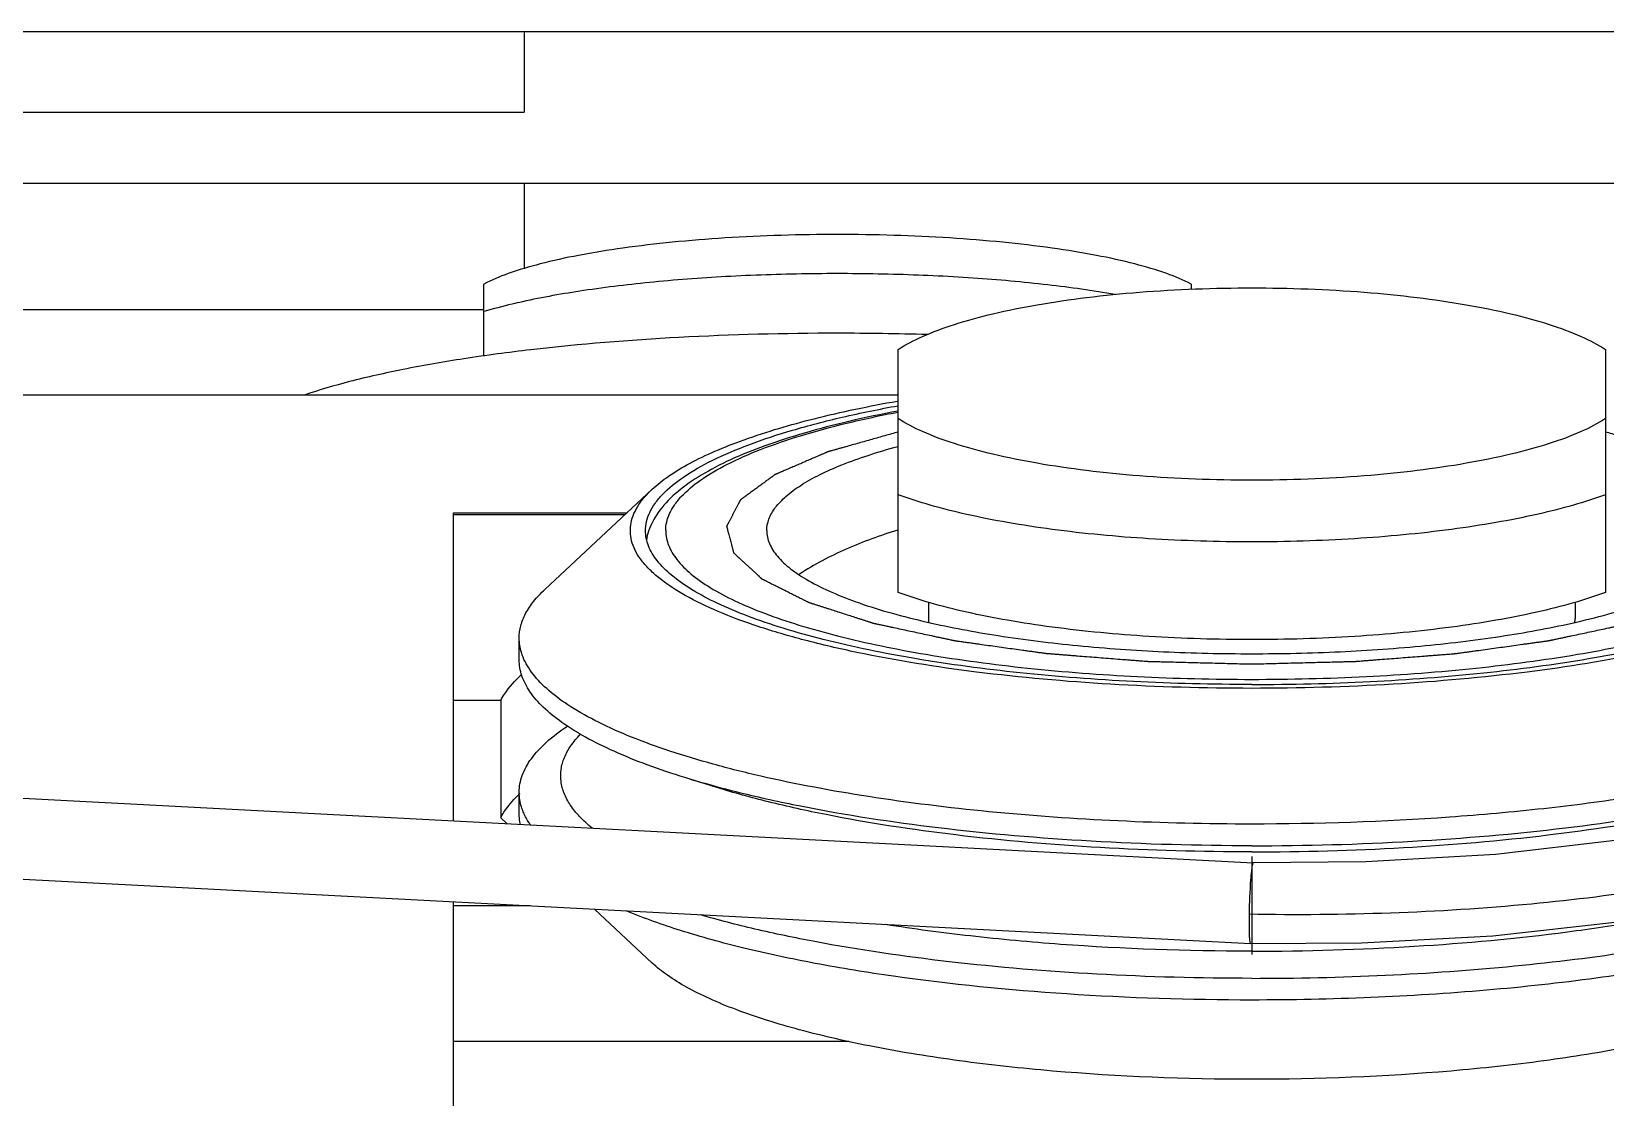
# Model space of a CAD drawing. Header units: millimetres. Extents: x 0 to 420, y 0 to 297.
# Drawn here: x 230.22 to 238.01, y 169.24 to 174.52 of the extents above; entities that cross this region are included whole.
import ezdxf

# ---------------------------------------------------------------- set-up
doc = ezdxf.new("R2010")
doc.units = ezdxf.units.MM
doc.header["$LTSCALE"] = 23.1
doc.layers.get('0').update_dxf_attribs({"linetype": 'CONTINUOUS'})
for name, color, linetype in [('APSF_BLANK_LAYER', 7, 'CONTINUOUS'), ('AXIS', 7, 'CONTINUOUS'), ('DCURVE', 7, 'CONTINUOUS')]:
    doc.layers.add(name, color=color, linetype=linetype)
doc.styles.get("Standard").update_dxf_attribs({"font": 'txt', "width": 0.85})
doc.dimstyles.get("Standard").update_dxf_attribs({"dimtxt": 3.5, "dimasz": 3.5, "dimexe": 1.5, "dimexo": 1, "dimtad": 1, "dimtxsty": 'STANDARD', "dimcen": 0.09, "dimadec": 0, "dimazin": 0, "dimtol": 1, "dimtp": 0.01, "dimtm": 0.01, "dimtfac": 1, "dimtofl": 0, "dimtmove": 0, "dimatfit": 3, "dimfxl": 1, "dimtolj": 1, "dimarcsym": 0})

msp = doc.modelspace()

# ---------------------------------------------------------------- linework, layer by layer
at = {"color": 7, "linetype": 'CONTINUOUS'}
for p, q in [((203.555, 174.5152), (246.305, 174.5152)), ((232.455, 172.9084), (232.455, 173.2649)), ((235.955, 173.2649), (235.955, 173.2394)), ((234.505, 171.7395), (234.505, 172.9416)), ((238.005, 172.9416), (238.005, 171.7395)), ((233.2877, 172.2501), (232.7569, 171.7547)), ((232.305, 172.1341), (233.1634, 172.1341)), ((232.305, 170.6098), (232.305, 172.1341)), ((232.305, 172.1259), (233.1546, 172.1259)), ((220.4827, 171.229), (236.2619, 170.4025)), ((232.5384, 171.205), (232.305, 171.205)), ((232.5384, 171.205), (232.5384, 170.6246)), ((220.4786, 170.8286), (236.248, 170.0027)), ((232.5384, 170.6246), (232.5683, 170.596)), ((236.2618, 170.4025), (236.2584, 170.3952)), ((232.305, 168.7447), (232.305, 170.2092)), ((232.6848, 170.1893), (232.305, 170.1893)), ((233.2877, 169.9061), (233.002, 170.1727)), ((234.261, 169.5182), (232.305, 169.5182))]:
    msp.add_line(p, q, dxfattribs=at)
for points in [[(236.2481, 170.0027), (236.7985, 170.0053), (237.4479, 170.0399), (238.0658, 170.1095), (238.6172, 170.2113), (239.0764, 170.3399), (239.432, 170.4894), (239.6865, 170.6583), (239.8473, 170.8541), (239.9049, 171.0705)], [(239.2787, 170.8612), (238.9767, 170.7288), (238.5671, 170.6104), (238.0536, 170.5121), (237.46, 170.4423), (236.8184, 170.406), (236.2618, 170.4025)]]:
    msp.add_lwpolyline(points, dxfattribs=at)
for centre, radius, start, end in [((234.2063, 158.1496), 14.8723, 88.29096, 90.00507), ((233.0792, 170.2726), 0.6492, 133.48483, 134.69795)]:
    msp.add_arc(centre, radius, start, end, dxfattribs=at)
for points, knots in [([(235.955, 173.2649), (235.9163, 173.2855), (235.8246, 173.3232), (235.6674, 173.3695), (235.4775, 173.4108), (235.2592, 173.4461), (235.0171, 173.4745), (234.6634, 173.5026), (234.205, 173.5162), (233.7465, 173.5026), (233.3928, 173.4745), (233.1508, 173.4461), (232.9324, 173.4108), (232.7425, 173.3695), (232.5853, 173.3232), (232.4936, 173.2855), (232.455, 173.2649)], [0, 0, 0, 0, 0.036952, 0.083221, 0.138157, 0.200749, 0.269737, 0.343678, 0.5, 0.656322, 0.730263, 0.799251, 0.861843, 0.916779, 0.963048, 1, 1, 1, 1]), ([(235.5784, 173.2141), (235.4682, 173.2332), (235.2344, 173.2656), (234.8683, 173.2981), (234.4781, 173.3161), (234.0782, 173.3189), (233.6828, 173.3064), (233.3062, 173.2792), (232.9621, 173.2382), (232.7461, 173.2), (232.6461, 173.1779)], [0, 0, 0, 0, 0.113955, 0.240111, 0.374165, 0.511478, 0.647279, 0.776856, 0.895759, 1, 1, 1, 1]), ([(234.505, 172.9416), (234.543, 172.9667), (234.634, 173.0134), (234.7917, 173.0711), (234.9818, 173.1225), (235.2004, 173.1663), (235.4426, 173.2016), (235.7962, 173.2366), (236.255, 173.2534), (236.7137, 173.2366), (237.0673, 173.2016), (237.3095, 173.1663), (237.5281, 173.1225), (237.7182, 173.0711), (237.8759, 173.0134), (237.9669, 172.9667), (238.005, 172.9416)], [0, 0, 0, 0, 0.03817, 0.085092, 0.140266, 0.202783, 0.271461, 0.344922, 0.5, 0.655077, 0.728539, 0.797217, 0.859734, 0.914908, 0.96183, 1, 1, 1, 1]), ([(232.6461, 173.1779), (232.6291, 173.1741), (232.565, 173.1595), (232.5013, 173.1428), (232.455, 173.1291)], [0, 0, 0, 0, 0.265105, 1, 1, 1, 1]), ([(234.205, 173.022), (233.9434, 173.022), (233.4368, 173.0089), (232.8203, 172.9595), (232.366, 172.8993), (232.0665, 172.8474), (231.8024, 172.7883), (231.6401, 172.7412), (231.5661, 172.7159)], [0, 0, 0, 0, 0.294343, 0.570067, 0.695501, 0.810032, 0.911987, 1, 1, 1, 1]), ([(233.2877, 172.2501), (233.3131, 172.2738), (233.3727, 172.3201), (233.4771, 172.3823), (233.6023, 172.442), (233.8061, 172.5216), (234.107, 172.6091), (234.3627, 172.6619), (234.5009, 172.6863)], [0, 0, 0, 0, 0.080045, 0.173063, 0.279461, 0.399174, 0.676671, 1, 1, 1, 1]), ([(238.005, 172.6), (237.9669, 172.5749), (237.8759, 172.5282), (237.7182, 172.4705), (237.5281, 172.4191), (237.3095, 172.3753), (237.0673, 172.34), (236.7137, 172.305), (236.255, 172.2882), (235.7962, 172.305), (235.4426, 172.34), (235.2004, 172.3753), (234.9818, 172.4191), (234.7917, 172.4705), (234.634, 172.5282), (234.543, 172.5749), (234.505, 172.6)], [0, 0, 0, 0, 0.03817, 0.085092, 0.140266, 0.202783, 0.271461, 0.344923, 0.5, 0.655078, 0.728539, 0.797217, 0.859734, 0.914908, 0.96183, 1, 1, 1, 1]), ([(236.255, 171.2651), (236.0216, 171.2651), (235.5663, 171.278), (234.9135, 171.3359), (234.4088, 171.4159), (234.0498, 171.4991), (233.8202, 171.566), (233.6222, 171.6389), (233.4583, 171.717), (233.3462, 171.7888), (233.277, 171.8492), (233.2268, 171.9046), (233.1917, 171.9652), (233.179, 172.0282), (233.1803, 172.0741), (233.1922, 172.1197), (233.2232, 172.1826), (233.2599, 172.2241), (233.2877, 172.2501)], [0, 0, 0, 0, 0.197799, 0.385911, 0.555288, 0.630477, 0.698225, 0.757912, 0.809155, 0.85192, 0.870286, 0.886813, 0.915295, 0.928175, 0.940832, 0.953861, 0.967808, 1, 1, 1, 1]), ([(238.005, 172.2231), (237.9529, 172.2039), (237.8405, 172.168), (237.6595, 172.1226), (237.4581, 172.0829), (237.1581, 172.0373), (236.7551, 171.9997), (236.255, 171.9846), (235.7548, 171.9997), (235.3518, 172.0373), (235.0518, 172.0829), (234.8504, 172.1226), (234.6694, 172.168), (234.557, 172.2039), (234.505, 172.2231)], [0, 0, 0, 0, 0.046915, 0.099727, 0.157841, 0.220542, 0.35637, 0.5, 0.64363, 0.779458, 0.842159, 0.900273, 0.953085, 1, 1, 1, 1]), ([(239.2223, 172.2501), (239.25, 172.2241), (239.2867, 172.1826), (239.3177, 172.1197), (239.3296, 172.0741), (239.3309, 172.0282), (239.3182, 171.9652), (239.2831, 171.9046), (239.2329, 171.8492), (239.1638, 171.7888), (239.0516, 171.717), (238.8877, 171.6389), (238.6897, 171.566), (238.4601, 171.4991), (238.1011, 171.4159), (237.5964, 171.3359), (236.9436, 171.278), (236.4883, 171.2651), (236.255, 171.2651)], [0, 0, 0, 0, 0.032192, 0.046139, 0.059168, 0.071825, 0.084705, 0.113187, 0.129714, 0.14808, 0.190845, 0.242088, 0.301775, 0.369523, 0.444712, 0.614089, 0.802201, 1, 1, 1, 1]), ([(232.63, 171.5134), (232.63, 171.5339), (232.6357, 171.5763), (232.6608, 171.6383), (232.7018, 171.699), (232.7371, 171.7362), (232.7569, 171.7547)], [0, 0, 0, 0, 0.219631, 0.452641, 0.710111, 1, 1, 1, 1]), ([(238.005, 171.7395), (237.9529, 171.7203), (237.8405, 171.6844), (237.6595, 171.639), (237.4581, 171.5993), (237.1581, 171.5537), (236.7551, 171.5161), (236.255, 171.501), (235.7548, 171.5161), (235.3518, 171.5537), (235.0518, 171.5993), (234.8504, 171.639), (234.6694, 171.6844), (234.557, 171.7203), (234.505, 171.7395)], [0, 0, 0, 0, 0.046914, 0.099728, 0.157841, 0.220542, 0.35637, 0.5, 0.64363, 0.779458, 0.842159, 0.900272, 0.953086, 1, 1, 1, 1]), ([(232.6489, 171.4195), (232.6458, 171.4272), (232.635, 171.4574), (232.63, 171.4896), (232.63, 171.5134)], [0, 0, 0, 0, 0.258434, 1, 1, 1, 1]), ([(236.255, 170.5935), (236.0343, 170.5935), (235.5999, 170.6035), (234.9667, 170.6481), (234.3765, 170.7208), (233.9219, 170.805), (233.5955, 170.8864), (233.3817, 170.9504), (233.1919, 171.019), (233.0276, 171.0917), (232.89, 171.1678), (232.78, 171.247), (232.6983, 171.3289), (232.661, 171.3896), (232.6489, 171.4195)], [0, 0, 0, 0, 0.174379, 0.343275, 0.501453, 0.644112, 0.708327, 0.767209, 0.820423, 0.867736, 0.909054, 0.944493, 0.974491, 1, 1, 1, 1]), ([(232.5384, 171.205), (232.5442, 171.2159), (232.5723, 171.2625), (232.6095, 171.3032), (232.6404, 171.3315)], [0, 0, 0, 0, 0.228334, 1, 1, 1, 1]), ([(236.2415, 170.1488), (236.7074, 170.1407), (237.3873, 170.1624), (238.2482, 170.2686), (238.7984, 170.3772), (239.2528, 170.5128), (239.5605, 170.6521), (239.7396, 170.7791), (239.8314, 170.8715), (239.8897, 170.9685), (239.9043, 171.0378), (239.9049, 171.0705)], [0, 0, 0, 0, 0.354607, 0.516201, 0.659776, 0.780876, 0.876647, 0.914962, 0.94741, 0.975101, 1, 1, 1, 1]), ([(239.4735, 171.0902), (239.3902, 171.0493), (239.2027, 170.9732), (238.8909, 170.8778), (238.5306, 170.7937), (238.1282, 170.7225), (237.6912, 170.6657), (237.0637, 170.6097), (236.5812, 170.5935), (236.255, 170.5935)], [0, 0, 0, 0, 0.084986, 0.184775, 0.298151, 0.423435, 0.558615, 0.701427, 1, 1, 1, 1]), ([(232.5384, 170.6246), (232.5434, 170.634), (232.567, 170.6738), (232.5973, 170.7092), (232.6225, 170.7341)], [0, 0, 0, 0, 0.231385, 1, 1, 1, 1]), ([(232.6354, 170.5924), (232.6345, 170.5966), (232.6313, 170.6132), (232.63, 170.6302), (232.63, 170.6428)], [0, 0, 0, 0, 0.252528, 1, 1, 1, 1]), ([(236.253, 170.3599), (236.2514, 170.3457), (236.2454, 170.2755), (236.2425, 170.205), (236.2415, 170.1488)], [0, 0, 0, 0, 0.202175, 1, 1, 1, 1]), ([(236.2584, 170.3952), (236.2579, 170.3931), (236.2555, 170.3814), (236.2541, 170.3696), (236.253, 170.3599)], [0, 0, 0, 0, 0.177299, 1, 1, 1, 1]), ([(239.753, 170.4015), (239.7251, 170.3755), (239.6604, 170.3246), (239.5478, 170.2558), (239.4136, 170.1894), (239.1964, 170.1006), (238.876, 170.0017), (238.4398, 169.9038), (237.9461, 169.8247), (237.4078, 169.7665), (236.8391, 169.7309), (236.4513, 169.7229), (236.255, 169.7229)], [0, 0, 0, 0, 0.03164, 0.068081, 0.109483, 0.155846, 0.262887, 0.387453, 0.526882, 0.677931, 0.836937, 1, 1, 1, 1]), ([(236.255, 169.7229), (235.9495, 169.7229), (235.3568, 169.7417), (234.6359, 169.8128), (234.1041, 169.8993), (233.7522, 169.974), (233.4408, 170.0591), (233.2497, 170.1267), (233.1626, 170.1628)], [0, 0, 0, 0, 0.291949, 0.566226, 0.691596, 0.806659, 0.909868, 1, 1, 1, 1]), ([(236.2415, 170.1488), (236.2412, 170.1293), (236.2409, 170.0943), (236.2416, 170.0531), (236.243, 170.0278), (236.2443, 170.0145), (236.2455, 170.0076), (236.247, 170.0028), (236.2481, 170.0027)], [0, 0, 0, 0, 0.397925, 0.716715, 0.835494, 0.923097, 0.977811, 1, 1, 1, 1]), ([(236.255, 169.3305), (235.9261, 169.3305), (235.4425, 169.3496), (234.8204, 169.4168), (234.4016, 169.4839), (234.0316, 169.567), (233.7598, 169.6509), (233.5755, 169.7262), (233.4617, 169.7825), (233.3661, 169.8409), (233.3113, 169.8841), (233.2877, 169.9061)], [0, 0, 0, 0, 0.322022, 0.473082, 0.612521, 0.737096, 0.844145, 0.89051, 0.931915, 0.968358, 1, 1, 1, 1]), ([(239.2223, 169.9061), (239.1986, 169.8841), (239.1438, 169.8409), (239.0482, 169.7825), (238.9344, 169.7262), (238.7501, 169.6509), (238.4783, 169.567), (238.1083, 169.4839), (237.6895, 169.4168), (237.0674, 169.3496), (236.5838, 169.3305), (236.255, 169.3305)], [0, 0, 0, 0, 0.031642, 0.068085, 0.10949, 0.155855, 0.262904, 0.387479, 0.526918, 0.677978, 1, 1, 1, 1])]:
    msp.add_open_spline(points, degree=3, knots=knots, dxfattribs=at)
at = {"color": 40, "linetype": 'CONTINUOUS'}
for points, knots in [([(234.5046, 172.5332), (234.483, 172.5271), (234.4506, 172.518), (234.4074, 172.5058), (234.375, 172.4967), (234.3427, 172.4876), (234.3103, 172.4784), (234.2779, 172.4693), (234.2509, 172.4617), (234.2293, 172.4556), (234.2158, 172.4518), (234.205, 172.4487), (234.1969, 172.4465), (234.1888, 172.4442), (234.1807, 172.4419), (234.174, 172.44), (234.1686, 172.4385), (234.1652, 172.4375), (234.1625, 172.4368), (234.1608, 172.4363), (234.1596, 172.436), (234.159, 172.4358), (234.1585, 172.4355), (234.1578, 172.4353), (234.1568, 172.4348), (234.1555, 172.4343), (234.1535, 172.4334), (234.1509, 172.4323), (234.1478, 172.431), (234.1437, 172.4292), (234.1386, 172.427), (234.1324, 172.4243), (234.1242, 172.4208), (234.114, 172.4164), (234.1016, 172.4111), (234.0893, 172.4058), (234.0729, 172.3988), (234.0524, 172.39), (234.0277, 172.3794), (234.0031, 172.3688), (233.9826, 172.36), (233.9661, 172.353), (233.9538, 172.3477), (233.9415, 172.3424), (233.9312, 172.338), (233.923, 172.3344), (233.9169, 172.3318), (233.9117, 172.3296), (233.9076, 172.3278), (233.9046, 172.3265), (233.902, 172.3254), (233.8999, 172.3245), (233.8987, 172.324), (233.8976, 172.3235), (233.897, 172.3233), (233.8964, 172.323), (233.8962, 172.3229), (233.8959, 172.3227), (233.8954, 172.3223), (233.8947, 172.3218), (233.8937, 172.321), (233.8927, 172.3203), (233.8913, 172.3193), (233.889, 172.3176), (233.8856, 172.3151), (233.8816, 172.3122), (233.8775, 172.3092), (233.8735, 172.3062), (233.8682, 172.3023), (233.8614, 172.2974), (233.8507, 172.2895), (233.8373, 172.2797), (233.8212, 172.2678), (233.8051, 172.256), (233.7916, 172.2462), (233.7809, 172.2383), (233.7728, 172.2324), (233.7648, 172.2265), (233.7567, 172.2206), (233.75, 172.2157), (233.7447, 172.2117), (233.7406, 172.2088), (233.7373, 172.2063), (233.7346, 172.2043), (233.7326, 172.2029), (233.7306, 172.2014), (233.7289, 172.2002), (233.7275, 172.1992), (233.7267, 172.1986), (233.726, 172.1981), (233.7255, 172.1977), (233.7251, 172.1974), (233.7248, 172.1971), (233.7245, 172.197), (233.7244, 172.1968), (233.7243, 172.1965), (233.7241, 172.1962), (233.7239, 172.1958), (233.7237, 172.1953), (233.7233, 172.1947), (233.7228, 172.1937), (233.7221, 172.1924), (233.7213, 172.1909), (233.7205, 172.1894), (233.7195, 172.1873), (233.7181, 172.1848), (233.7165, 172.1817), (233.7144, 172.1777), (233.7117, 172.1726), (233.7085, 172.1665), (233.7054, 172.1604), (233.7022, 172.1543), (233.6979, 172.1462), (233.6926, 172.1361), (233.6862, 172.1239), (233.6798, 172.1117), (233.6745, 172.1016), (233.6702, 172.0934), (233.6675, 172.0884), (233.6654, 172.0843), (233.6638, 172.0813), (233.6622, 172.0782), (233.6606, 172.0752), (233.6593, 172.0726), (233.6584, 172.0709), (233.6578, 172.0698), (233.6574, 172.0691), (233.657, 172.0683), (233.6567, 172.0678), (233.6565, 172.0674), (233.6565, 172.0672), (233.6564, 172.0671), (233.6564, 172.067), (233.6564, 172.0667), (233.6565, 172.0664), (233.6567, 172.0659), (233.6568, 172.0653), (233.6571, 172.0642), (233.6574, 172.063), (233.6578, 172.0614), (233.6584, 172.0594), (233.659, 172.0568), (233.6599, 172.0538), (233.6609, 172.0497), (233.6623, 172.0446), (233.6639, 172.0384), (233.6655, 172.0323), (233.6676, 172.0241), (233.6703, 172.0139), (233.6735, 172.0017), (233.6768, 171.9894), (233.6795, 171.9792), (233.6816, 171.971), (233.6832, 171.9649), (233.6848, 171.9588), (233.6862, 171.9537), (233.6872, 171.9496), (233.688, 171.9465), (233.6887, 171.9439), (233.6893, 171.9419), (233.6897, 171.9404), (233.69, 171.9391), (233.6903, 171.9381), (233.6904, 171.9374), (233.6906, 171.9369), (233.6906, 171.9366), (233.6907, 171.9364), (233.6907, 171.9363), (233.6909, 171.9361), (233.6911, 171.936), (233.6915, 171.9356), (233.6921, 171.935), (233.6929, 171.9343), (233.6937, 171.9335), (233.6948, 171.9325), (233.6967, 171.9308), (233.6994, 171.9282), (233.7027, 171.9252), (233.7059, 171.9222), (233.7092, 171.9192), (233.7135, 171.9152), (233.7189, 171.9102), (233.7276, 171.9021), (233.7384, 171.8921), (233.7515, 171.88), (233.7645, 171.868), (233.7753, 171.8579), (233.784, 171.8499), (233.7905, 171.8438), (233.797, 171.8378), (233.8035, 171.8318), (233.8089, 171.8268), (233.8133, 171.8227), (233.8165, 171.8197), (233.8192, 171.8172), (233.8214, 171.8152), (233.823, 171.8137), (233.8247, 171.8122), (233.826, 171.8109), (233.8271, 171.8099), (233.8279, 171.8092), (233.8286, 171.8086), (233.829, 171.8081), (233.8293, 171.8079), (233.8295, 171.8077), (233.8299, 171.8075), (233.8303, 171.8073), (233.8311, 171.8069), (233.8323, 171.8063), (233.8336, 171.8056), (233.8354, 171.8047), (233.8377, 171.8036), (233.8405, 171.8022), (233.8432, 171.8008), (233.8468, 171.799), (233.8514, 171.7967), (233.8568, 171.794), (233.8641, 171.7903), (233.8732, 171.7857), (233.8841, 171.7803), (233.8951, 171.7748), (233.906, 171.7693), (233.9205, 171.762), (233.9387, 171.7528), (233.9606, 171.7419), (233.9824, 171.7309), (234.0006, 171.7218), (234.0152, 171.7145), (234.0243, 171.7099), (234.0316, 171.7062), (234.037, 171.7035), (234.0425, 171.7008), (234.048, 171.698), (234.0525, 171.6957), (234.0557, 171.6941), (234.0575, 171.6932), (234.0589, 171.6925), (234.0602, 171.6919), (234.0613, 171.6913), (234.0619, 171.691), (234.0623, 171.6908), (234.0627, 171.6907), (234.0633, 171.6905), (234.0641, 171.6902), (234.0653, 171.6898), (234.0669, 171.6893), (234.0694, 171.6885), (234.0725, 171.6875), (234.0762, 171.6863), (234.0812, 171.6847), (234.0875, 171.6827), (234.095, 171.6803), (234.1049, 171.677), (234.1174, 171.673), (234.1324, 171.6682), (234.1474, 171.6634), (234.1674, 171.6569), (234.1923, 171.6489), (234.2223, 171.6392), (234.2522, 171.6296), (234.2772, 171.6215), (234.2971, 171.6151), (234.3121, 171.6103), (234.3271, 171.6054), (234.3396, 171.6014), (234.3496, 171.5982), (234.3571, 171.5958), (234.3633, 171.5938), (234.3683, 171.5922), (234.372, 171.591), (234.3751, 171.59), (234.3776, 171.5891), (234.3792, 171.5886), (234.3804, 171.5882), (234.3812, 171.588), (234.3818, 171.5878), (234.3826, 171.5876), (234.384, 171.5873), (234.3859, 171.5869), (234.3891, 171.5862), (234.393, 171.5854), (234.3992, 171.584), (234.4071, 171.5824), (234.4165, 171.5803), (234.4259, 171.5783), (234.4353, 171.5763), (234.4478, 171.5736), (234.4634, 171.5702), (234.4885, 171.5648), (234.5198, 171.5581), (234.5574, 171.55), (234.595, 171.5419), (234.6326, 171.5339), (234.6639, 171.5271), (234.6889, 171.5217), (234.7077, 171.5177), (234.7234, 171.5143), (234.7359, 171.5116), (234.7453, 171.5096), (234.7547, 171.5076), (234.7625, 171.5059), (234.7688, 171.5046), (234.7727, 171.5037), (234.7758, 171.503), (234.7782, 171.5025), (234.7801, 171.5021), (234.7815, 171.5018), (234.7823, 171.5017), (234.7829, 171.5015), (234.7835, 171.5014), (234.7844, 171.5013), (234.786, 171.5011), (234.7882, 171.5008), (234.7908, 171.5004), (234.7944, 171.4999), (234.7988, 171.4993), (234.8059, 171.4983), (234.8147, 171.4971), (234.8253, 171.4956), (234.8359, 171.4941), (234.8501, 171.4922), (234.8678, 171.4897), (234.889, 171.4867), (234.9173, 171.4828), (234.9526, 171.4779), (234.9951, 171.4719), (235.0375, 171.466), (235.0799, 171.4601), (235.1153, 171.4552), (235.1436, 171.4512), (235.1648, 171.4483), (235.1825, 171.4458), (235.1966, 171.4438), (235.2072, 171.4424), (235.2161, 171.4411), (235.2232, 171.4401), (235.2276, 171.4395), (235.2311, 171.439), (235.2333, 171.4387), (235.2349, 171.4385), (235.2358, 171.4384), (235.2368, 171.4383), (235.238, 171.4382), (235.2409, 171.438), (235.2453, 171.4376), (235.2512, 171.4372), (235.2571, 171.4367), (235.2649, 171.4361), (235.2786, 171.435), (235.2982, 171.4335), (235.3218, 171.4316), (235.3453, 171.4297), (235.3688, 171.4279), (235.4002, 171.4254), (235.4394, 171.4223), (235.5021, 171.4174), (235.5648, 171.4124), (235.6197, 171.4081), (235.6511, 171.4056), (235.6746, 171.4037), (235.6942, 171.4022), (235.7099, 171.401), (235.7197, 171.4002), (235.7275, 171.3996), (235.7324, 171.3992), (235.7358, 171.3989), (235.7378, 171.3988), (235.7398, 171.3987), (235.7423, 171.3987), (235.7484, 171.3985), (235.7575, 171.3983), (235.7696, 171.398), (235.7818, 171.3977), (235.798, 171.3972), (235.8263, 171.3965), (235.8667, 171.3955), (235.9152, 171.3943), (235.9638, 171.393), (236.0123, 171.3918), (236.077, 171.3901), (236.1579, 171.3881), (236.2226, 171.3864), (236.255, 171.3856)], [0, 0, 0, 0, 0.015625, 0.023438, 0.03125, 0.039062, 0.046875, 0.054688, 0.0625, 0.066406, 0.070312, 0.072266, 0.074219, 0.076172, 0.078125, 0.080078, 0.081055, 0.082031, 0.08252, 0.083008, 0.083252, 0.083374, 0.083496, 0.08374, 0.083984, 0.084473, 0.084961, 0.085938, 0.086914, 0.087891, 0.089844, 0.091797, 0.09375, 0.097656, 0.101562, 0.105469, 0.109375, 0.117188, 0.125, 0.132812, 0.140625, 0.144531, 0.148438, 0.152344, 0.15625, 0.158203, 0.160156, 0.162109, 0.163086, 0.164062, 0.165039, 0.165527, 0.166016, 0.16626, 0.166504, 0.166626, 0.166748, 0.16687, 0.166992, 0.16748, 0.167969, 0.168457, 0.168945, 0.169922, 0.171875, 0.173828, 0.175781, 0.177734, 0.179688, 0.183594, 0.1875, 0.195312, 0.203125, 0.210938, 0.21875, 0.222656, 0.226562, 0.230469, 0.234375, 0.238281, 0.240234, 0.242188, 0.244141, 0.245117, 0.246094, 0.24707, 0.248047, 0.248535, 0.249023, 0.249268, 0.249512, 0.249756, 0.249878, 0.25, 0.250122, 0.250244, 0.250488, 0.250732, 0.250977, 0.251465, 0.251953, 0.25293, 0.253906, 0.254883, 0.255859, 0.257812, 0.259766, 0.261719, 0.265625, 0.269531, 0.273438, 0.277344, 0.28125, 0.289062, 0.296875, 0.304688, 0.3125, 0.316406, 0.320312, 0.322266, 0.324219, 0.326172, 0.328125, 0.330078, 0.331055, 0.331543, 0.332031, 0.33252, 0.333008, 0.33313, 0.333252, 0.333313, 0.333374, 0.333496, 0.33374, 0.333984, 0.334473, 0.334961, 0.335938, 0.336914, 0.337891, 0.339844, 0.341797, 0.34375, 0.347656, 0.351562, 0.355469, 0.359375, 0.367188, 0.375, 0.382812, 0.390625, 0.394531, 0.398438, 0.402344, 0.40625, 0.408203, 0.410156, 0.412109, 0.413086, 0.414062, 0.415039, 0.415527, 0.416016, 0.41626, 0.416504, 0.416626, 0.416687, 0.416748, 0.41687, 0.416992, 0.41748, 0.417969, 0.418457, 0.418945, 0.419922, 0.421875, 0.423828, 0.425781, 0.427734, 0.429688, 0.433594, 0.4375, 0.445312, 0.453125, 0.460938, 0.46875, 0.472656, 0.476562, 0.480469, 0.484375, 0.488281, 0.490234, 0.492188, 0.494141, 0.495117, 0.496094, 0.49707, 0.498047, 0.498535, 0.499023, 0.499512, 0.499756, 0.499878, 0.5, 0.500122, 0.500244, 0.500488, 0.500977, 0.501465, 0.501953, 0.50293, 0.503906, 0.504883, 0.505859, 0.507812, 0.509766, 0.511719, 0.515625, 0.519531, 0.523438, 0.527344, 0.53125, 0.539062, 0.546875, 0.554688, 0.5625, 0.566406, 0.570312, 0.572266, 0.574219, 0.576172, 0.578125, 0.580078, 0.581055, 0.581543, 0.582031, 0.58252, 0.583008, 0.58313, 0.583252, 0.583374, 0.583496, 0.58374, 0.583984, 0.584473, 0.584961, 0.585938, 0.586914, 0.587891, 0.589844, 0.591797, 0.59375, 0.597656, 0.601562, 0.605469, 0.609375, 0.617188, 0.625, 0.632812, 0.640625, 0.644531, 0.648438, 0.652344, 0.65625, 0.658203, 0.660156, 0.662109, 0.663086, 0.664062, 0.665039, 0.665527, 0.666016, 0.66626, 0.666504, 0.666626, 0.666748, 0.666992, 0.66748, 0.667969, 0.668945, 0.669922, 0.671875, 0.673828, 0.675781, 0.677734, 0.679688, 0.683594, 0.6875, 0.695312, 0.703125, 0.710938, 0.71875, 0.726562, 0.730469, 0.734375, 0.738281, 0.740234, 0.742188, 0.744141, 0.746094, 0.74707, 0.748047, 0.748535, 0.749023, 0.749512, 0.749756, 0.749878, 0.75, 0.750122, 0.750244, 0.750488, 0.750977, 0.751465, 0.751953, 0.75293, 0.753906, 0.755859, 0.757812, 0.759766, 0.761719, 0.765625, 0.769531, 0.773438, 0.78125, 0.789062, 0.796875, 0.804688, 0.8125, 0.816406, 0.820312, 0.824219, 0.826172, 0.828125, 0.830078, 0.831055, 0.832031, 0.83252, 0.833008, 0.833252, 0.833374, 0.833496, 0.83374, 0.833984, 0.834961, 0.835938, 0.836914, 0.837891, 0.839844, 0.84375, 0.847656, 0.851562, 0.855469, 0.859375, 0.867188, 0.875, 0.890625, 0.898438, 0.902344, 0.90625, 0.910156, 0.912109, 0.914062, 0.915039, 0.916016, 0.916504, 0.916748, 0.916992, 0.91748, 0.917969, 0.919922, 0.921875, 0.923828, 0.925781, 0.929688, 0.9375, 0.945312, 0.953125, 0.960938, 0.96875, 0.984375, 1, 1, 1, 1]), ([(236.255, 171.3856), (236.2871, 171.3864), (236.3513, 171.388), (236.4316, 171.3901), (236.4958, 171.3917), (236.544, 171.3929), (236.5922, 171.3941), (236.6404, 171.3953), (236.6805, 171.3964), (236.7086, 171.3971), (236.7247, 171.3975), (236.7367, 171.3978), (236.7488, 171.3981), (236.7578, 171.3983), (236.7638, 171.3985), (236.7663, 171.3985), (236.7684, 171.3986), (236.7703, 171.3987), (236.7737, 171.399), (236.7785, 171.3994), (236.7862, 171.4), (236.7959, 171.4007), (236.8113, 171.4019), (236.8306, 171.4034), (236.8537, 171.4052), (236.8846, 171.4076), (236.9231, 171.4106), (236.9694, 171.4143), (237.0157, 171.4179), (237.062, 171.4215), (237.1005, 171.4245), (237.1314, 171.4269), (237.1545, 171.4287), (237.1777, 171.4305), (237.2008, 171.4323), (237.2201, 171.4338), (237.2355, 171.435), (237.2451, 171.4358), (237.2529, 171.4364), (237.2577, 171.4368), (237.2611, 171.437), (237.263, 171.4372), (237.2647, 171.4375), (237.267, 171.4378), (237.2706, 171.4383), (237.2751, 171.4389), (237.2823, 171.4399), (237.2913, 171.4411), (237.3021, 171.4426), (237.3166, 171.4446), (237.3346, 171.4471), (237.3562, 171.4501), (237.385, 171.4541), (237.4211, 171.4591), (237.4643, 171.4651), (237.5076, 171.4711), (237.5509, 171.477), (237.5869, 171.482), (237.6157, 171.486), (237.6374, 171.489), (237.6554, 171.4915), (237.6698, 171.4935), (237.6806, 171.495), (237.6914, 171.4965), (237.7004, 171.4977), (237.7076, 171.4987), (237.7122, 171.4994), (237.7158, 171.4998), (237.7185, 171.5002), (237.7207, 171.5005), (237.7223, 171.5008), (237.7232, 171.5009), (237.7239, 171.501), (237.7244, 171.5011), (237.7252, 171.5013), (237.7266, 171.5015), (237.7285, 171.502), (237.7308, 171.5025), (237.7339, 171.5031), (237.7378, 171.5039), (237.7439, 171.5053), (237.7516, 171.5069), (237.7609, 171.5089), (237.7702, 171.5109), (237.7825, 171.5135), (237.7979, 171.5168), (237.8165, 171.5208), (237.8411, 171.526), (237.872, 171.5326), (237.909, 171.5405), (237.9461, 171.5485), (237.9831, 171.5564), (238.014, 171.563), (238.0387, 171.5682), (238.0572, 171.5722), (238.0726, 171.5755), (238.085, 171.5781), (238.0942, 171.5801), (238.1019, 171.5818), (238.1081, 171.5831), (238.112, 171.5839), (238.1151, 171.5846), (238.117, 171.585), (238.1184, 171.5853), (238.1191, 171.5854), (238.1197, 171.5856), (238.1205, 171.5859), (238.1217, 171.5863), (238.1233, 171.5868), (238.1258, 171.5876), (238.129, 171.5886), (238.1327, 171.5898), (238.1378, 171.5914), (238.1466, 171.5942), (238.1591, 171.5982), (238.1742, 171.603), (238.1893, 171.6078), (238.2043, 171.6126), (238.2244, 171.619), (238.2495, 171.6271), (238.2797, 171.6367), (238.3098, 171.6463), (238.3349, 171.6543), (238.355, 171.6607), (238.3701, 171.6655), (238.3852, 171.6703), (238.3977, 171.6743), (238.4078, 171.6775), (238.4153, 171.6799), (238.4216, 171.6819), (238.4266, 171.6835), (238.4304, 171.6847), (238.4335, 171.6858), (238.436, 171.6866), (238.4376, 171.6871), (238.4389, 171.6875), (238.4396, 171.6877), (238.4403, 171.6879), (238.4408, 171.6881), (238.4416, 171.6885), (238.4428, 171.6891), (238.4446, 171.69), (238.447, 171.6912), (238.4507, 171.6931), (238.4553, 171.6954), (238.4609, 171.6982), (238.4665, 171.7009), (238.4721, 171.7037), (238.4796, 171.7074), (238.4889, 171.7121), (238.5038, 171.7195), (238.5224, 171.7288), (238.5448, 171.7399), (238.5672, 171.7511), (238.5858, 171.7604), (238.6007, 171.7678), (238.6119, 171.7734), (238.6231, 171.7789), (238.6343, 171.7845), (238.6436, 171.7891), (238.651, 171.7928), (238.6566, 171.7956), (238.6613, 171.7979), (238.665, 171.7998), (238.6678, 171.8012), (238.6706, 171.8026), (238.6729, 171.8038), (238.6748, 171.8047), (238.6762, 171.8054), (238.6774, 171.806), (238.6782, 171.8064), (238.6786, 171.8066), (238.679, 171.8068), (238.6792, 171.807), (238.6795, 171.8072), (238.6799, 171.8076), (238.6806, 171.8082), (238.6814, 171.809), (238.6825, 171.81), (238.6838, 171.8112), (238.6855, 171.8127), (238.6871, 171.8142), (238.6892, 171.8161), (238.6919, 171.8186), (238.6952, 171.8216), (238.6995, 171.8255), (238.7049, 171.8304), (238.7113, 171.8364), (238.7178, 171.8423), (238.7243, 171.8482), (238.7329, 171.8561), (238.7437, 171.866), (238.7566, 171.8778), (238.7696, 171.8896), (238.7804, 171.8995), (238.789, 171.9074), (238.7944, 171.9123), (238.7987, 171.9163), (238.8019, 171.9192), (238.8052, 171.9222), (238.8084, 171.9252), (238.8111, 171.9276), (238.813, 171.9294), (238.814, 171.9303), (238.8149, 171.9311), (238.8157, 171.9318), (238.8163, 171.9324), (238.8167, 171.9327), (238.8168, 171.9329), (238.817, 171.933), (238.817, 171.9332), (238.8171, 171.9334), (238.8172, 171.9337), (238.8173, 171.9342), (238.8175, 171.9348), (238.8178, 171.9359), (238.8182, 171.9371), (238.8186, 171.9387), (238.8192, 171.9407), (238.8199, 171.9433), (238.8208, 171.9463), (238.8219, 171.9504), (238.8234, 171.9555), (238.8251, 171.9617), (238.8268, 171.9678), (238.8291, 171.976), (238.832, 171.9862), (238.8355, 171.9984), (238.8389, 172.0107), (238.8418, 172.0209), (238.8441, 172.0291), (238.8459, 172.0352), (238.8476, 172.0413), (238.849, 172.0464), (238.8502, 172.0505), (238.8511, 172.0536), (238.8518, 172.0561), (238.8524, 172.0582), (238.8528, 172.0597), (238.8531, 172.061), (238.8534, 172.062), (238.8536, 172.0626), (238.8538, 172.0631), (238.8538, 172.0635), (238.8539, 172.0637), (238.8539, 172.0638), (238.8539, 172.0639), (238.8538, 172.0641), (238.8536, 172.0645), (238.8533, 172.0651), (238.8529, 172.0658), (238.8525, 172.0666), (238.852, 172.0677), (238.851, 172.0695), (238.8497, 172.072), (238.8481, 172.0751), (238.8465, 172.0782), (238.845, 172.0813), (238.8428, 172.0855), (238.8402, 172.0906), (238.836, 172.0989), (238.8307, 172.1092), (238.8243, 172.1216), (238.818, 172.134), (238.8127, 172.1444), (238.8085, 172.1526), (238.8053, 172.1588), (238.8021, 172.165), (238.7989, 172.1712), (238.7963, 172.1764), (238.7942, 172.1805), (238.7926, 172.1836), (238.7913, 172.1862), (238.7902, 172.1883), (238.7894, 172.1898), (238.7886, 172.1914), (238.788, 172.1927), (238.7874, 172.1937), (238.7871, 172.1945), (238.7867, 172.1951), (238.7865, 172.1956), (238.7863, 172.1958), (238.7863, 172.196), (238.786, 172.1962), (238.7857, 172.1964), (238.7851, 172.1969), (238.7843, 172.1975), (238.7833, 172.1982), (238.782, 172.1992), (238.7804, 172.2004), (238.7784, 172.2018), (238.7765, 172.2033), (238.7738, 172.2052), (238.7706, 172.2076), (238.7667, 172.2105), (238.7614, 172.2144), (238.7549, 172.2193), (238.7471, 172.2251), (238.7392, 172.2309), (238.7314, 172.2367), (238.7209, 172.2445), (238.7078, 172.2541), (238.6922, 172.2658), (238.6765, 172.2774), (238.6634, 172.2871), (238.6529, 172.2948), (238.6464, 172.2997), (238.6412, 172.3035), (238.6373, 172.3064), (238.6333, 172.3094), (238.6294, 172.3123), (238.6262, 172.3147), (238.6239, 172.3164), (238.6226, 172.3173), (238.6216, 172.3181), (238.6206, 172.3188), (238.6199, 172.3193), (238.6194, 172.3197), (238.6192, 172.3199), (238.619, 172.32), (238.6188, 172.3201), (238.6183, 172.3203), (238.6177, 172.3206), (238.6166, 172.321), (238.6153, 172.3216), (238.6133, 172.3225), (238.6107, 172.3236), (238.6075, 172.3249), (238.6034, 172.3267), (238.5982, 172.329), (238.592, 172.3317), (238.5837, 172.3353), (238.5733, 172.3398), (238.5608, 172.3452), (238.5483, 172.3506), (238.5317, 172.3577), (238.5109, 172.3667), (238.486, 172.3775), (238.4611, 172.3883), (238.4403, 172.3973), (238.4237, 172.4045), (238.4112, 172.4099), (238.3988, 172.4153), (238.3884, 172.4197), (238.3801, 172.4233), (238.3738, 172.426), (238.3686, 172.4283), (238.3645, 172.4301), (238.3614, 172.4314), (238.3588, 172.4326), (238.3567, 172.4334), (238.3554, 172.434), (238.3544, 172.4345), (238.3537, 172.4347), (238.3532, 172.435), (238.3526, 172.4352), (238.3513, 172.4355), (238.3497, 172.436), (238.3469, 172.4367), (238.3435, 172.4377), (238.3381, 172.4392), (238.3313, 172.4412), (238.3232, 172.4435), (238.315, 172.4458), (238.3069, 172.4481), (238.296, 172.4511), (238.2824, 172.455), (238.2607, 172.4611), (238.2335, 172.4688), (238.2009, 172.478), (238.1683, 172.4872), (238.1357, 172.4964), (238.1031, 172.5056), (238.0596, 172.5179), (238.027, 172.5271), (238.0053, 172.5332)], [0, 0, 0, 0, 0.015625, 0.03125, 0.039062, 0.046875, 0.054688, 0.0625, 0.070312, 0.074219, 0.076172, 0.078125, 0.080078, 0.082031, 0.08252, 0.083008, 0.083252, 0.083496, 0.083984, 0.084961, 0.085938, 0.087891, 0.089844, 0.09375, 0.097656, 0.101562, 0.109375, 0.117188, 0.125, 0.132812, 0.140625, 0.144531, 0.148438, 0.152344, 0.15625, 0.160156, 0.162109, 0.164062, 0.165039, 0.166016, 0.166504, 0.166748, 0.166992, 0.16748, 0.167969, 0.168945, 0.169922, 0.171875, 0.173828, 0.175781, 0.179688, 0.183594, 0.1875, 0.195312, 0.203125, 0.210938, 0.21875, 0.226562, 0.230469, 0.234375, 0.238281, 0.240234, 0.242188, 0.244141, 0.246094, 0.24707, 0.248047, 0.248535, 0.249023, 0.249512, 0.249756, 0.249878, 0.25, 0.250122, 0.250244, 0.250488, 0.250977, 0.251465, 0.251953, 0.25293, 0.253906, 0.255859, 0.257812, 0.259766, 0.261719, 0.265625, 0.269531, 0.273438, 0.28125, 0.289062, 0.296875, 0.304688, 0.3125, 0.316406, 0.320312, 0.324219, 0.326172, 0.328125, 0.330078, 0.331055, 0.332031, 0.33252, 0.333008, 0.333252, 0.333374, 0.333496, 0.33374, 0.333984, 0.334473, 0.334961, 0.335938, 0.336914, 0.337891, 0.339844, 0.34375, 0.347656, 0.351562, 0.355469, 0.359375, 0.367188, 0.375, 0.382812, 0.390625, 0.394531, 0.398438, 0.402344, 0.40625, 0.408203, 0.410156, 0.412109, 0.413086, 0.414062, 0.415039, 0.415527, 0.416016, 0.41626, 0.416504, 0.416626, 0.416748, 0.416992, 0.41748, 0.417969, 0.418945, 0.419922, 0.421875, 0.423828, 0.425781, 0.427734, 0.429688, 0.433594, 0.4375, 0.445312, 0.453125, 0.460938, 0.46875, 0.472656, 0.476562, 0.480469, 0.484375, 0.488281, 0.490234, 0.492188, 0.494141, 0.495117, 0.496094, 0.49707, 0.498047, 0.498535, 0.499023, 0.499512, 0.499756, 0.499878, 0.5, 0.500122, 0.500244, 0.500488, 0.500977, 0.501465, 0.501953, 0.50293, 0.503906, 0.504883, 0.505859, 0.507812, 0.509766, 0.511719, 0.515625, 0.519531, 0.523438, 0.527344, 0.53125, 0.539062, 0.546875, 0.554688, 0.5625, 0.566406, 0.570312, 0.572266, 0.574219, 0.576172, 0.578125, 0.580078, 0.581055, 0.581543, 0.582031, 0.58252, 0.583008, 0.58313, 0.583252, 0.583313, 0.583374, 0.583496, 0.58374, 0.583984, 0.584473, 0.584961, 0.585938, 0.586914, 0.587891, 0.589844, 0.591797, 0.59375, 0.597656, 0.601562, 0.605469, 0.609375, 0.617188, 0.625, 0.632812, 0.640625, 0.644531, 0.648438, 0.652344, 0.65625, 0.658203, 0.660156, 0.662109, 0.663086, 0.664062, 0.665039, 0.665527, 0.666016, 0.66626, 0.666504, 0.666626, 0.666687, 0.666748, 0.66687, 0.666992, 0.66748, 0.667969, 0.668457, 0.668945, 0.669922, 0.671875, 0.673828, 0.675781, 0.677734, 0.679688, 0.683594, 0.6875, 0.695312, 0.703125, 0.710938, 0.71875, 0.722656, 0.726562, 0.730469, 0.734375, 0.738281, 0.740234, 0.742188, 0.744141, 0.745117, 0.746094, 0.74707, 0.748047, 0.748535, 0.749023, 0.749512, 0.749756, 0.749878, 0.75, 0.750122, 0.750244, 0.750488, 0.750977, 0.751465, 0.751953, 0.75293, 0.753906, 0.754883, 0.755859, 0.757812, 0.759766, 0.761719, 0.765625, 0.769531, 0.773438, 0.777344, 0.78125, 0.789062, 0.796875, 0.804688, 0.8125, 0.816406, 0.820312, 0.822266, 0.824219, 0.826172, 0.828125, 0.830078, 0.831055, 0.831543, 0.832031, 0.83252, 0.833008, 0.83313, 0.833252, 0.833313, 0.833374, 0.833496, 0.83374, 0.833984, 0.834473, 0.834961, 0.835938, 0.836914, 0.837891, 0.839844, 0.841797, 0.84375, 0.847656, 0.851562, 0.855469, 0.859375, 0.867188, 0.875, 0.882812, 0.890625, 0.894531, 0.898438, 0.902344, 0.90625, 0.908203, 0.910156, 0.912109, 0.913086, 0.914062, 0.915039, 0.915527, 0.916016, 0.91626, 0.916504, 0.916626, 0.916748, 0.916992, 0.91748, 0.917969, 0.918945, 0.919922, 0.921875, 0.923828, 0.925781, 0.927734, 0.929688, 0.933594, 0.9375, 0.945312, 0.953125, 0.960938, 0.96875, 0.976562, 0.984375, 1, 1, 1, 1])]:
    msp.add_open_spline(points, degree=3, knots=knots, dxfattribs=at)
at = {"layer": 'APSF_BLANK_LAYER', "color": 7, "linetype": 'CONTINUOUS'}
for p, q in [((234.015, 171.8287), (234.0167, 171.8298)), ((234.655, 171.6916), (234.655, 171.61)), ((237.855, 171.6916), (237.855, 171.61))]:
    msp.add_line(p, q, dxfattribs=at)
for centre, radius, start, end in [((233.5567, 171.9463), 0.302, 161.43455, 170.09713), ((234.7596, 171.6101), 0.1047, 180.0512, 190.20592), ((237.7503, 171.6101), 0.1047, 349.79408, 359.9488)]:
    msp.add_arc(centre, radius, start, end, dxfattribs=at)
for points, knots in [([(234.5037, 172.637), (234.4227, 172.6217), (234.2678, 172.5893), (234.0479, 172.5323), (233.8516, 172.4695), (233.6803, 172.4009), (233.5351, 172.3263), (233.4158, 172.2446), (233.3239, 172.1525), (233.2829, 172.0798), (233.2704, 172.0425)], [0, 0, 0, 0, 0.17474, 0.335512, 0.481241, 0.611371, 0.726092, 0.826716, 0.91663, 1, 1, 1, 1]), ([(233.355, 172.0454), (233.355, 172.0596), (233.3584, 172.0888), (233.3734, 172.1318), (233.3981, 172.1742), (233.4462, 172.2329), (233.5323, 172.3034), (233.6652, 172.3801), (233.8317, 172.4525), (234.0297, 172.5198), (234.2571, 172.581), (234.4189, 172.6156), (234.5041, 172.632)], [0, 0, 0, 0, 0.031516, 0.064505, 0.100226, 0.139655, 0.232022, 0.344792, 0.478754, 0.633484, 0.807803, 1, 1, 1, 1]), ([(233.855, 172.0454), (233.855, 172.0647), (233.8631, 172.106), (233.8974, 172.1641), (233.9519, 172.2199), (234.026, 172.2736), (234.1194, 172.3252), (234.2312, 172.3744), (234.3607, 172.4208), (234.4536, 172.4482), (234.5027, 172.4615)], [0, 0, 0, 0, 0.071863, 0.152122, 0.24672, 0.358968, 0.490362, 0.64129, 0.811435, 1, 1, 1, 1]), ([(234.5033, 172.0482), (234.4166, 172.0213), (234.2487, 171.9607), (234.0898, 171.8778), (234.0167, 171.8298)], [0, 0, 0, 0, 0.509546, 1, 1, 1, 1]), ([(233.355, 172.0454), (233.355, 172.0209), (233.3658, 171.9684), (233.4111, 171.8953), (233.4828, 171.8253), (233.5803, 171.758), (233.7027, 171.6935), (233.8493, 171.6323), (234.0189, 171.5749), (234.2845, 171.5013), (234.6617, 171.425), (235.1578, 171.3592), (235.6957, 171.3186), (236.255, 171.3048), (236.8142, 171.3186), (237.3521, 171.3592), (237.8482, 171.425), (238.2254, 171.5013), (238.491, 171.5749), (238.6606, 171.6323), (238.8072, 171.6935), (238.9297, 171.758), (239.0271, 171.8253), (239.0988, 171.8953), (239.1441, 171.9684), (239.155, 172.0209), (239.155, 172.0454)], [0, 0, 0, 0, 0.0118, 0.025089, 0.040898, 0.059776, 0.081953, 0.10747, 0.136248, 0.168123, 0.240216, 0.321476, 0.409107, 0.5, 0.590893, 0.678524, 0.759784, 0.831877, 0.863752, 0.89253, 0.918047, 0.940224, 0.959102, 0.974911, 0.9882, 1, 1, 1, 1]), ([(233.855, 172.0454), (233.855, 172.0237), (233.8654, 171.977), (233.9082, 171.9126), (233.9756, 171.8512), (234.0669, 171.7925), (234.1815, 171.7365), (234.3185, 171.6837), (234.4764, 171.6348), (234.5892, 171.6065), (234.6487, 171.5928)], [0, 0, 0, 0, 0.067724, 0.145049, 0.238337, 0.35076, 0.483485, 0.636507, 0.809091, 1, 1, 1, 1]), ([(237.8612, 171.5928), (237.9207, 171.6065), (238.0335, 171.6348), (238.1914, 171.6837), (238.3284, 171.7365), (238.443, 171.7925), (238.5343, 171.8512), (238.6017, 171.9126), (238.6445, 171.977), (238.655, 172.0237), (238.655, 172.0454)], [0, 0, 0, 0, 0.190909, 0.363493, 0.516515, 0.64924, 0.761663, 0.854951, 0.932276, 1, 1, 1, 1]), ([(234.6487, 171.5928), (234.7651, 171.5662), (235.0129, 171.5204), (235.4032, 171.4724), (235.8219, 171.4429), (236.255, 171.433), (236.688, 171.4429), (237.1067, 171.4724), (237.497, 171.5204), (237.7448, 171.5662), (237.8612, 171.5928)], [0, 0, 0, 0, 0.110785, 0.233579, 0.364672, 0.5, 0.635328, 0.766421, 0.889215, 1, 1, 1, 1])]:
    msp.add_open_spline(points, degree=3, knots=knots, dxfattribs=at)
at = {"layer": 'AXIS', "color": 7, "linetype": 'CONTINUOUS'}
for p, q in [((232.655, 174.5152), (232.655, 174.1153)), ((226.005, 174.1152), (232.655, 174.1152)), ((220.655, 173.7652), (238.205, 173.7652)), ((232.655, 173.7652), (232.655, 173.3414)), ((226.005, 173.1402), (232.455, 173.1402)), ((234.505, 172.7152), (218.455, 172.7152)), ((232.63, 171.4061), (232.63, 171.5134)), ((233.6085, 170.7742), (233.4497, 170.8235)), ((232.63, 170.6428), (232.63, 170.7501)), ((236.255, 169.9645), (236.2475, 169.9645))]:
    msp.add_line(p, q, dxfattribs=at)
for points, knots in [([(233.255, 172.0454), (233.255, 172.0605), (233.2587, 172.0916), (233.2751, 172.1373), (233.3021, 172.1823), (233.3547, 172.2447), (233.4487, 172.3194), (233.5935, 172.4004), (233.7746, 172.4767), (233.9899, 172.5472), (234.2367, 172.611), (234.4122, 172.6468), (234.5045, 172.6636)], [0, 0, 0, 0, 0.031022, 0.063563, 0.09893, 0.138112, 0.230297, 0.343227, 0.477576, 0.63279, 0.807549, 1, 1, 1, 1]), ([(236.255, 171.2841), (236.0598, 171.2841), (235.6764, 171.2935), (235.12, 171.3355), (234.6068, 171.4036), (234.2165, 171.4825), (233.9418, 171.5587), (233.7664, 171.618), (233.6147, 171.6814), (233.488, 171.7481), (233.3873, 171.8177), (233.3131, 171.8901), (233.2662, 171.9658), (233.255, 172.02), (233.255, 172.0454)], [0, 0, 0, 0, 0.181786, 0.357047, 0.519568, 0.663754, 0.727505, 0.785059, 0.836094, 0.880449, 0.918204, 0.949822, 0.976401, 1, 1, 1, 1]), ([(236.255, 171.2841), (236.4501, 171.2841), (236.8335, 171.2935), (237.3899, 171.3355), (237.9031, 171.4036), (238.2934, 171.4825), (238.5682, 171.5587), (238.7435, 171.618), (238.8952, 171.6814), (239.0219, 171.7481), (239.1227, 171.8177), (239.1969, 171.8901), (239.2437, 171.9658), (239.255, 172.02), (239.255, 172.0454)], [0, 0, 0, 0, 0.181786, 0.357047, 0.519568, 0.663754, 0.727505, 0.785059, 0.836094, 0.880449, 0.918204, 0.949822, 0.976401, 1, 1, 1, 1]), ([(233.4497, 170.8235), (233.3871, 170.8429), (233.2688, 170.8826), (233.1043, 170.9489), (232.9626, 171.0185), (232.8447, 171.0909), (232.7512, 171.1658), (232.6827, 171.2431), (232.64, 171.3232), (232.63, 171.3794), (232.63, 171.4061)], [0, 0, 0, 0, 0.18599, 0.353758, 0.502829, 0.633189, 0.7455, 0.841477, 0.92446, 1, 1, 1, 1]), ([(232.63, 170.7501), (232.63, 170.7785), (232.6415, 170.8388), (232.6901, 170.9239), (232.7676, 171.0058), (232.8324, 171.0543), (232.8687, 171.0784)], [0, 0, 0, 0, 0.202119, 0.426568, 0.689461, 1, 1, 1, 1]), ([(232.9906, 170.5737), (232.969, 170.5913), (232.93, 170.6266), (232.8825, 170.6845), (232.8504, 170.7436), (232.8343, 170.8038), (232.8348, 170.8646), (232.852, 170.9249), (232.8851, 170.9839), (232.9153, 171.02), (232.9325, 171.0379)], [0, 0, 0, 0, 0.15364, 0.289343, 0.410394, 0.521694, 0.629677, 0.741412, 0.863254, 1, 1, 1, 1]), ([(236.255, 170.4862), (235.9897, 170.4862), (235.4711, 170.5005), (234.7253, 170.5641), (234.1453, 170.6522), (233.7288, 170.7437), (233.5391, 170.7957), (233.4497, 170.8235)], [0, 0, 0, 0, 0.280753, 0.548736, 0.791937, 0.90093, 1, 1, 1, 1]), ([(236.255, 170.4862), (236.5202, 170.4862), (237.0388, 170.5005), (237.7846, 170.5641), (238.3646, 170.6522), (238.7811, 170.7437), (238.9708, 170.7957), (239.0602, 170.8235)], [0, 0, 0, 0, 0.280753, 0.548736, 0.791937, 0.90093, 1, 1, 1, 1]), ([(232.6495, 170.6548), (232.6463, 170.6626), (232.6352, 170.6932), (232.63, 170.726), (232.63, 170.7501)], [0, 0, 0, 0, 0.25869, 1, 1, 1, 1]), ([(236.255, 170.456), (236.0047, 170.456), (235.5155, 170.4695), (234.8119, 170.5296), (234.2648, 170.6126), (233.8718, 170.699), (233.6929, 170.7481), (233.6085, 170.7742)], [0, 0, 0, 0, 0.280753, 0.548736, 0.791937, 0.90093, 1, 1, 1, 1]), ([(236.255, 170.456), (236.5052, 170.456), (236.9944, 170.4695), (237.698, 170.5296), (238.2451, 170.6126), (238.6381, 170.699), (238.817, 170.7481), (238.9014, 170.7742)], [0, 0, 0, 0, 0.280753, 0.548736, 0.791937, 0.90093, 1, 1, 1, 1]), ([(232.6856, 170.5896), (232.6819, 170.5949), (232.6681, 170.6156), (232.6565, 170.6378), (232.6495, 170.6548)], [0, 0, 0, 0, 0.260974, 1, 1, 1, 1]), ([(236.255, 169.8302), (236.4753, 169.8302), (236.9093, 169.8402), (237.5418, 169.8847), (238.1315, 169.9572), (238.5858, 170.0413), (238.9121, 170.1225), (239.1259, 170.1864), (239.3158, 170.2549), (239.4802, 170.3274), (239.6181, 170.4034), (239.7284, 170.4825), (239.8105, 170.5642), (239.8481, 170.6249), (239.8604, 170.6548)], [0, 0, 0, 0, 0.174254, 0.343049, 0.501153, 0.643782, 0.708001, 0.766902, 0.820148, 0.867505, 0.908879, 0.944382, 0.974442, 1, 1, 1, 1]), ([(236.255, 169.9645), (236.523, 169.9645), (237.0452, 169.98), (237.6827, 170.0383), (238.1586, 170.109), (238.4797, 170.1707), (238.7698, 170.2413), (238.9505, 170.2971), (239.0346, 170.3268)], [0, 0, 0, 0, 0.285725, 0.556518, 0.681926, 0.798532, 0.904946, 1, 1, 1, 1]), ([(236.255, 169.8302), (235.9994, 169.8302), (235.4989, 169.8435), (234.7769, 169.9028), (234.2125, 169.9848), (233.8035, 170.0701), (233.6156, 170.1186), (233.5265, 170.1445)], [0, 0, 0, 0, 0.278369, 0.544991, 0.788767, 0.898992, 1, 1, 1, 1]), ([(236.2475, 169.9645), (235.9344, 169.9647), (235.4716, 169.9808), (234.8703, 170.0358), (234.5822, 170.0743), (234.4428, 170.0964)], [0, 0, 0, 0, 0.518672, 0.766237, 1, 1, 1, 1])]:
    msp.add_open_spline(points, degree=3, knots=knots, dxfattribs=at)
at = {"layer": 'DCURVE', "color": 4, "linetype": 'CONTINUOUS'}
msp.add_line((236.255, 170.4333), (236.255, 169.9481), dxfattribs=at)

# ---------------------------------------------------------------- leaders
at = {"color": 2, "linetype": 'CONTINUOUS'}
msp.add_leader([(262.8606, 172.6568), (238.0157, 139.5396), (232.0157, 139.5396)], dimstyle='STANDARD', override={"dimtad": 0, "dimldrblk": 'DOT'}, dxfattribs=at)

doc.saveas('drawing.dxf')
